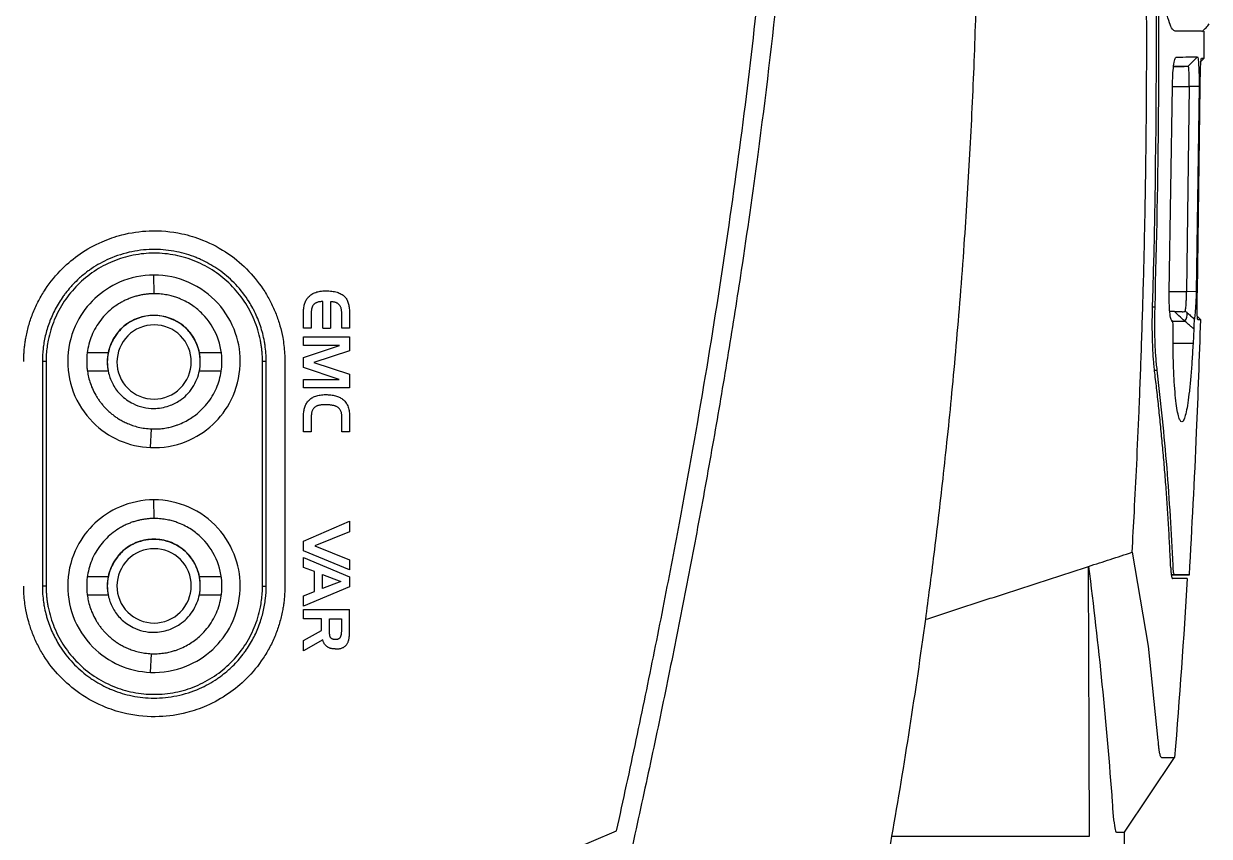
# Model space of a CAD drawing. Extents: x 86 to 639, y 68 to 658.
# Drawn here: x 148.1 to 211.6, y 349.1 to 392.7 of the extents above; entities that cross this region are included whole.
import ezdxf

# ---------------------------------------------------------------- set-up
doc = ezdxf.new("R2010")
doc.units = 0
doc.layers.get('0').update_dxf_attribs({"linetype": 'CONTINUOUS'})

msp = doc.modelspace()

# ---------------------------------------------------------------- linework, layer by layer
at = {"color": 7, "linetype": 'CONTINUOUS'}
for p, q in [((210.969, 390.926), (210.47, 390.416)), ((210.47, 390.416), (209.695, 390.403)), ((211.161, 390.672), (211.339, 390.853)), ((211.189, 390.852), (211.339, 390.853)), ((209.464, 378.322), (209.637, 389.332)), ((210.536, 389.334), (210.38, 378.334)), ((211.064, 389.333), (210.536, 389.334)), ((211.064, 389.333), (210.909, 378.32)), ((210.969, 378.322), (211.123, 389.333)), ((155.052, 378.223), (155.035, 379.223)), ((163.407, 378.135), (163.451, 378.168)), ((163.451, 378.168), (163.497, 378.199)), ((163.497, 378.199), (163.545, 378.228)), ((163.545, 378.228), (163.596, 378.254)), ((163.596, 378.254), (163.649, 378.277)), ((163.649, 378.277), (163.705, 378.298)), ((163.705, 378.298), (163.763, 378.317)), ((163.763, 378.317), (163.824, 378.333)), ((163.824, 378.333), (163.887, 378.347)), ((163.887, 378.347), (163.952, 378.358)), ((163.952, 378.358), (164.02, 378.367)), ((164.02, 378.367), (164.09, 378.373)), ((164.09, 378.373), (164.162, 378.376)), ((164.162, 378.376), (164.237, 378.378)), ((164.237, 378.378), (164.325, 378.377)), ((164.325, 378.377), (164.409, 378.373)), ((164.409, 378.373), (164.49, 378.367)), ((164.49, 378.367), (164.568, 378.359)), ((164.568, 378.359), (164.643, 378.348)), ((164.643, 378.348), (164.714, 378.335)), ((164.714, 378.335), (164.782, 378.319)), ((164.782, 378.319), (164.847, 378.301)), ((164.847, 378.301), (164.909, 378.281)), ((164.909, 378.281), (164.967, 378.258)), ((164.967, 378.258), (165.023, 378.233)), ((165.023, 378.233), (165.074, 378.205)), ((165.074, 378.205), (165.123, 378.175)), ((165.123, 378.175), (165.169, 378.143)), ((210.909, 378.32), (210.38, 378.334)), ((163.069, 377.491), (163.079, 377.549)), ((163.079, 377.549), (163.091, 377.605)), ((163.091, 377.605), (163.105, 377.659)), ((163.105, 377.659), (163.121, 377.711)), ((163.121, 377.711), (163.139, 377.761)), ((163.139, 377.761), (163.16, 377.81)), ((163.16, 377.81), (163.182, 377.856)), ((163.182, 377.856), (163.207, 377.901)), ((163.207, 377.901), (163.234, 377.943)), ((163.234, 377.943), (163.263, 377.984)), ((163.263, 377.984), (163.294, 378.023)), ((163.294, 378.023), (163.327, 378.06)), ((163.327, 378.06), (163.366, 378.099)), ((163.366, 378.099), (163.407, 378.135)), ((163.529, 377.54), (163.518, 377.517)), ((163.54, 377.563), (163.529, 377.54)), ((163.552, 377.584), (163.54, 377.563)), ((163.566, 377.604), (163.552, 377.584)), ((163.58, 377.623), (163.566, 377.604)), ((163.595, 377.64), (163.58, 377.623)), ((163.615, 377.66), (163.595, 377.64)), ((163.636, 377.679), (163.615, 377.66)), ((163.658, 377.696), (163.636, 377.679)), ((163.682, 377.711), (163.658, 377.696)), ((163.707, 377.726), (163.682, 377.711)), ((163.734, 377.739), (163.707, 377.726)), ((163.762, 377.751), (163.734, 377.739)), ((163.792, 377.762), (163.762, 377.751)), ((163.824, 377.772), (163.792, 377.762)), ((163.857, 377.78), (163.824, 377.772)), ((163.891, 377.787), (163.857, 377.78)), ((163.927, 377.793), (163.891, 377.787)), ((163.965, 377.797), (163.927, 377.793)), ((164.003, 377.8), (163.965, 377.797)), ((164.044, 377.802), (164.003, 377.8)), ((164.086, 377.803), (164.044, 377.802)), ((164.086, 376.381), (164.086, 377.803)), ((164.542, 377.792), (164.506, 377.792)), ((164.506, 377.792), (164.506, 376.381)), ((164.578, 377.79), (164.542, 377.792)), ((164.613, 377.787), (164.578, 377.79)), ((164.646, 377.783), (164.613, 377.787)), ((164.678, 377.778), (164.646, 377.783)), ((164.709, 377.772), (164.678, 377.778)), ((164.739, 377.764), (164.709, 377.772)), ((164.767, 377.755), (164.739, 377.764)), ((164.794, 377.746), (164.767, 377.755)), ((164.821, 377.735), (164.794, 377.746)), ((164.845, 377.723), (164.821, 377.735)), ((164.869, 377.71), (164.845, 377.723)), ((164.892, 377.696), (164.869, 377.71)), ((164.913, 377.68), (164.892, 377.696)), ((164.933, 377.664), (164.913, 377.68)), ((164.952, 377.646), (164.933, 377.664)), ((164.97, 377.627), (164.952, 377.646)), ((164.986, 377.607), (164.97, 377.627)), ((165.002, 377.586), (164.986, 377.607)), ((165.016, 377.564), (165.002, 377.586)), ((165.029, 377.541), (165.016, 377.564)), ((165.041, 377.517), (165.029, 377.541)), ((165.169, 378.143), (165.211, 378.108)), ((165.211, 378.108), (165.25, 378.071)), ((165.25, 378.071), (165.282, 378.036)), ((165.282, 378.036), (165.312, 377.999)), ((165.312, 377.999), (165.34, 377.96)), ((165.34, 377.96), (165.366, 377.918)), ((165.366, 377.918), (165.39, 377.874)), ((165.39, 377.874), (165.411, 377.827)), ((165.411, 377.827), (165.431, 377.778)), ((165.431, 377.778), (165.448, 377.726)), ((165.448, 377.726), (165.464, 377.672)), ((165.464, 377.672), (165.478, 377.616)), ((165.478, 377.616), (165.489, 377.557)), ((165.489, 377.557), (165.498, 377.496)), ((163.052, 377.242), (163.053, 377.307)), ((163.052, 376.381), (163.052, 377.242)), ((163.053, 377.307), (163.057, 377.37)), ((163.057, 377.37), (163.062, 377.432)), ((163.062, 377.432), (163.069, 377.491)), ((163.469, 377.255), (163.468, 377.221)), ((163.468, 377.221), (163.468, 376.381)), ((163.47, 377.289), (163.469, 377.255)), ((163.473, 377.322), (163.47, 377.289)), ((163.476, 377.353), (163.473, 377.322)), ((163.481, 377.383), (163.476, 377.353)), ((163.486, 377.412), (163.481, 377.383)), ((163.493, 377.44), (163.486, 377.412)), ((163.5, 377.467), (163.493, 377.44)), ((163.509, 377.493), (163.5, 377.467)), ((163.518, 377.517), (163.509, 377.493)), ((165.052, 377.492), (165.041, 377.517)), ((165.062, 377.466), (165.052, 377.492)), ((165.07, 377.439), (165.062, 377.466)), ((165.078, 377.411), (165.07, 377.439)), ((165.084, 377.382), (165.078, 377.411)), ((165.089, 377.352), (165.084, 377.382)), ((165.093, 377.321), (165.089, 377.352)), ((165.096, 377.288), (165.093, 377.321)), ((165.098, 377.255), (165.096, 377.288)), ((165.098, 377.221), (165.098, 377.255)), ((165.098, 376.381), (165.098, 377.221)), ((165.498, 377.496), (165.505, 377.433)), ((165.505, 377.433), (165.511, 377.367)), ((165.511, 377.367), (165.514, 377.298)), ((165.514, 377.298), (165.515, 377.228)), ((165.515, 377.228), (165.515, 376.381)), ((209.745, 377.264), (209.457, 377.269)), ((210.16, 377.257), (209.49, 377.269)), ((209.745, 377.264), (210.16, 377.257)), ((211.148, 376.817), (210.971, 377.002)), ((163.468, 376.381), (163.052, 376.381)), ((164.086, 376.381), (164.506, 376.381)), ((165.515, 376.381), (165.098, 376.381)), ((209.623, 376.766), (209.619, 376.766)), ((210.772, 376.346), (210.737, 375.554)), ((211.148, 376.817), (210.995, 376.816)), ((163.052, 375.453), (163.052, 375.915)), ((163.052, 375.915), (165.515, 375.915)), ((165.515, 375.915), (165.515, 375.167)), ((209.67, 375.543), (209.673, 376.219)), ((151.457, 375.066), (152.585, 375.066)), ((157.469, 375.066), (158.647, 375.066)), ((163.052, 374.797), (164.989, 375.453)), ((164.989, 375.453), (163.052, 375.453)), ((165.515, 375.167), (163.599, 374.543)), ((149.252, 374.598), (149.052, 374.598)), ((149.052, 374.598), (149.052, 362.548)), ((149.252, 374.598), (149.252, 362.548)), ((160.852, 362.548), (160.852, 374.598)), ((161.052, 374.598), (160.852, 374.598)), ((161.052, 362.548), (161.052, 374.598)), ((162.052, 374.598), (162.052, 362.548)), ((163.052, 374.261), (163.052, 374.797)), ((163.599, 374.543), (165.515, 373.911)), ((152.581, 374.066), (151.466, 374.066)), ((152.581, 374.066), (152.579, 374.066)), ((158.638, 374.066), (157.467, 374.066)), ((164.971, 373.626), (163.052, 374.261)), ((165.515, 373.911), (165.515, 373.174)), ((163.052, 373.174), (163.052, 373.626)), ((163.052, 373.626), (164.971, 373.626)), ((165.515, 373.174), (163.052, 373.174)), ((163.263, 372.421), (163.294, 372.46)), ((163.294, 372.46), (163.327, 372.497)), ((163.327, 372.497), (163.366, 372.535)), ((163.366, 372.535), (163.407, 372.571)), ((163.407, 372.571), (163.451, 372.605)), ((163.451, 372.605), (163.497, 372.636)), ((163.497, 372.636), (163.545, 372.664)), ((163.545, 372.664), (163.596, 372.69)), ((163.596, 372.69), (163.649, 372.714)), ((163.649, 372.714), (163.705, 372.735)), ((163.705, 372.735), (163.763, 372.754)), ((163.763, 372.754), (163.824, 372.77)), ((163.824, 372.77), (163.887, 372.783)), ((163.887, 372.783), (163.952, 372.794)), ((163.952, 372.794), (164.02, 372.803)), ((164.02, 372.803), (164.09, 372.809)), ((164.09, 372.809), (164.162, 372.813)), ((164.162, 372.813), (164.237, 372.814)), ((164.237, 372.814), (164.311, 372.813)), ((164.311, 372.813), (164.381, 372.811)), ((164.381, 372.811), (164.45, 372.806)), ((164.45, 372.806), (164.516, 372.799)), ((164.516, 372.799), (164.581, 372.791)), ((164.581, 372.791), (164.643, 372.781)), ((164.643, 372.781), (164.703, 372.768)), ((164.703, 372.768), (164.76, 372.754)), ((164.76, 372.754), (164.816, 372.738)), ((164.816, 372.738), (164.87, 372.721)), ((164.87, 372.721), (164.921, 372.701)), ((164.921, 372.701), (164.97, 372.679)), ((164.97, 372.679), (165.017, 372.656)), ((165.017, 372.656), (165.061, 372.631)), ((165.061, 372.631), (165.104, 372.603)), ((165.104, 372.603), (165.144, 372.574)), ((165.144, 372.574), (165.189, 372.538)), ((165.189, 372.538), (165.231, 372.498)), ((165.231, 372.498), (165.27, 372.457)), ((165.27, 372.457), (165.306, 372.412)), ((163.053, 371.744), (163.057, 371.807)), ((163.057, 371.807), (163.062, 371.868)), ((163.062, 371.868), (163.069, 371.928)), ((163.069, 371.928), (163.079, 371.986)), ((163.079, 371.986), (163.091, 372.042)), ((163.091, 372.042), (163.105, 372.096)), ((163.105, 372.096), (163.121, 372.148)), ((163.121, 372.148), (163.139, 372.198)), ((163.139, 372.198), (163.16, 372.246)), ((163.16, 372.246), (163.182, 372.293)), ((163.182, 372.293), (163.207, 372.337)), ((163.207, 372.337), (163.234, 372.38)), ((163.234, 372.38), (163.263, 372.421)), ((163.484, 371.833), (163.477, 371.792)), ((163.493, 371.872), (163.484, 371.833)), ((163.503, 371.909), (163.493, 371.872)), ((163.516, 371.945), (163.503, 371.909)), ((163.53, 371.978), (163.516, 371.945)), ((163.547, 372.01), (163.53, 371.978)), ((163.565, 372.04), (163.547, 372.01)), ((163.585, 372.068), (163.565, 372.04)), ((163.607, 372.094), (163.585, 372.068)), ((163.632, 372.118), (163.607, 372.094)), ((163.658, 372.14), (163.632, 372.118)), ((163.686, 372.161), (163.658, 372.14)), ((163.715, 372.179), (163.686, 372.161)), ((163.735, 372.19), (163.715, 372.179)), ((163.756, 372.2), (163.735, 372.19)), ((163.778, 372.209), (163.756, 372.2)), ((163.8, 372.218), (163.778, 372.209)), ((163.824, 372.226), (163.8, 372.218)), ((163.85, 372.233), (163.824, 372.226)), ((163.876, 372.24), (163.85, 372.233)), ((163.903, 372.245), (163.876, 372.24)), ((163.932, 372.251), (163.903, 372.245)), ((163.962, 372.255), (163.932, 372.251)), ((163.993, 372.259), (163.962, 372.255)), ((164.024, 372.262), (163.993, 372.259)), ((164.058, 372.264), (164.024, 372.262)), ((164.092, 372.266), (164.058, 372.264)), ((164.127, 372.267), (164.092, 372.266)), ((164.163, 372.267), (164.127, 372.267)), ((164.283, 372.267), (164.163, 372.267)), ((164.33, 372.267), (164.283, 372.267)), ((164.374, 372.266), (164.33, 372.267)), ((164.417, 372.264), (164.374, 372.266)), ((164.459, 372.261), (164.417, 372.264)), ((164.5, 372.257), (164.459, 372.261)), ((164.539, 372.252), (164.5, 372.257)), ((164.576, 372.247), (164.539, 372.252)), ((164.612, 372.24), (164.576, 372.247)), ((164.647, 372.233), (164.612, 372.24)), ((164.681, 372.225), (164.647, 372.233)), ((164.713, 372.216), (164.681, 372.225)), ((164.743, 372.206), (164.713, 372.216)), ((164.772, 372.196), (164.743, 372.206)), ((164.8, 372.184), (164.772, 372.196)), ((164.826, 372.172), (164.8, 372.184)), ((164.851, 372.158), (164.826, 372.172)), ((164.882, 372.139), (164.851, 372.158)), ((164.911, 372.119), (164.882, 372.139)), ((164.938, 372.096), (164.911, 372.119)), ((164.963, 372.072), (164.938, 372.096)), ((164.985, 372.047), (164.963, 372.072)), ((165.006, 372.02), (164.985, 372.047)), ((165.025, 371.991), (165.006, 372.02)), ((165.042, 371.961), (165.025, 371.991)), ((165.057, 371.929), (165.042, 371.961)), ((165.07, 371.895), (165.057, 371.929)), ((165.081, 371.86), (165.07, 371.895)), ((165.09, 371.823), (165.081, 371.86)), ((165.097, 371.784), (165.09, 371.823)), ((165.306, 372.412), (165.34, 372.364)), ((165.34, 372.364), (165.37, 372.314)), ((165.37, 372.314), (165.398, 372.261)), ((165.398, 372.261), (165.422, 372.206)), ((165.422, 372.206), (165.444, 372.148)), ((165.444, 372.148), (165.463, 372.087)), ((165.463, 372.087), (165.479, 372.023)), ((165.479, 372.023), (165.491, 371.957)), ((165.491, 371.957), (165.502, 371.888)), ((165.502, 371.888), (165.509, 371.816)), ((165.509, 371.816), (165.513, 371.742)), ((163.052, 371.678), (163.053, 371.744)), ((163.052, 370.818), (163.052, 371.678)), ((163.469, 371.704), (163.468, 371.657)), ((163.468, 371.657), (163.468, 370.818)), ((163.472, 371.749), (163.469, 371.704)), ((163.477, 371.792), (163.472, 371.749)), ((165.101, 371.744), (165.097, 371.784)), ((165.104, 371.702), (165.101, 371.744)), ((165.105, 371.659), (165.104, 371.702)), ((165.105, 370.818), (165.105, 371.659)), ((165.513, 371.742), (165.515, 371.664)), ((165.515, 371.664), (165.515, 370.818)), ((154.849, 369.977), (154.907, 370.976)), ((163.468, 370.818), (163.052, 370.818)), ((165.515, 370.818), (165.105, 370.818)), ((155.052, 366.173), (155.035, 367.173)), ((163.052, 364.964), (165.515, 366.023)), ((165.515, 365.462), (163.662, 364.717)), ((165.515, 366.023), (165.515, 365.462)), ((163.052, 364.442), (163.052, 364.964)), ((165.515, 363.43), (163.052, 364.442)), ((163.662, 364.717), (165.515, 363.959)), ((163.052, 363.55), (163.052, 364.075)), ((163.052, 364.075), (165.515, 363.052)), ((163.645, 363.334), (163.052, 363.55)), ((165.515, 363.959), (165.515, 363.43)), ((151.464, 363.066), (152.585, 363.066)), ((157.469, 363.066), (158.64, 363.066)), ((163.645, 362.262), (163.645, 363.334)), ((164.075, 362.428), (164.075, 363.169)), ((164.075, 363.169), (165.049, 362.802)), ((165.515, 363.052), (165.515, 362.519)), ((209.576, 363.132), (210.543, 363.149)), ((149.252, 362.548), (149.052, 362.548)), ((160.852, 362.548), (161.052, 362.548)), ((165.515, 362.519), (163.052, 361.479)), ((165.049, 362.802), (164.075, 362.428)), ((152.581, 362.066), (151.459, 362.066)), ((152.581, 362.066), (152.579, 362.066)), ((158.645, 362.066), (157.467, 362.066)), ((163.052, 362.033), (163.645, 362.262)), ((163.052, 361.479), (163.052, 362.033)), ((163.052, 360.787), (163.052, 361.288)), ((163.052, 361.288), (165.515, 361.288)), ((165.515, 360.029), (165.515, 361.288)), ((164.019, 360.787), (163.052, 360.787)), ((164.019, 360.173), (164.019, 360.787)), ((164.446, 360.787), (165.081, 360.787)), ((164.446, 360.154), (164.446, 360.787)), ((165.081, 360.787), (165.081, 360.158)), ((163.052, 359.63), (164.019, 360.173)), ((164.446, 360.124), (164.446, 360.154)), ((164.446, 360.095), (164.446, 360.124)), ((164.447, 360.067), (164.446, 360.095)), ((164.448, 360.04), (164.447, 360.067)), ((164.45, 360.015), (164.448, 360.04)), ((164.451, 359.991), (164.45, 360.015)), ((164.453, 359.968), (164.451, 359.991)), ((164.455, 359.947), (164.453, 359.968)), ((164.458, 359.927), (164.455, 359.947)), ((164.461, 359.908), (164.458, 359.927)), ((164.464, 359.89), (164.461, 359.908)), ((164.468, 359.874), (164.464, 359.89)), ((164.471, 359.859), (164.468, 359.874)), ((164.475, 359.845), (164.471, 359.859)), ((164.48, 359.833), (164.475, 359.845)), ((164.484, 359.821), (164.48, 359.833)), ((164.493, 359.805), (164.484, 359.821)), ((164.503, 359.789), (164.493, 359.805)), ((164.514, 359.774), (164.503, 359.789)), ((164.526, 359.761), (164.514, 359.774)), ((164.539, 359.749), (164.526, 359.761)), ((164.554, 359.737), (164.539, 359.749)), ((164.57, 359.727), (164.554, 359.737)), ((164.961, 359.737), (164.948, 359.727)), ((164.973, 359.747), (164.961, 359.737)), ((164.985, 359.758), (164.973, 359.747)), ((164.995, 359.77), (164.985, 359.758)), ((165.005, 359.783), (164.995, 359.77)), ((165.014, 359.797), (165.005, 359.783)), ((165.022, 359.811), (165.014, 359.797)), ((165.029, 359.827), (165.022, 359.811)), ((165.037, 359.844), (165.029, 359.827)), ((165.043, 359.862), (165.037, 359.844)), ((165.049, 359.881), (165.043, 359.862)), ((165.055, 359.901), (165.049, 359.881)), ((165.06, 359.922), (165.055, 359.901)), ((165.064, 359.943), (165.06, 359.922)), ((165.068, 359.967), (165.064, 359.943)), ((165.071, 359.991), (165.068, 359.967)), ((165.074, 360.016), (165.071, 359.991)), ((165.077, 360.042), (165.074, 360.016)), ((165.078, 360.069), (165.077, 360.042)), ((165.08, 360.098), (165.078, 360.069)), ((165.081, 360.158), (165.08, 360.127)), ((165.08, 360.127), (165.08, 360.098)), ((165.484, 359.701), (165.492, 359.743)), ((165.492, 359.743), (165.499, 359.786)), ((165.499, 359.786), (165.505, 359.831)), ((165.505, 359.831), (165.509, 359.878)), ((165.509, 359.878), (165.512, 359.927)), ((165.512, 359.927), (165.514, 359.977)), ((165.514, 359.977), (165.515, 360.029)), ((164.086, 359.665), (163.052, 359.073)), ((163.052, 359.073), (163.052, 359.63)), ((164.094, 359.634), (164.086, 359.665)), ((164.103, 359.604), (164.094, 359.634)), ((164.113, 359.575), (164.103, 359.604)), ((164.124, 359.547), (164.113, 359.575)), ((164.136, 359.52), (164.124, 359.547)), ((164.149, 359.493), (164.136, 359.52)), ((164.163, 359.468), (164.149, 359.493)), ((164.178, 359.444), (164.163, 359.468)), ((164.194, 359.421), (164.178, 359.444)), ((164.21, 359.399), (164.194, 359.421)), ((164.228, 359.378), (164.21, 359.399)), ((164.247, 359.358), (164.228, 359.378)), ((164.267, 359.339), (164.247, 359.358)), ((164.288, 359.321), (164.267, 359.339)), ((164.31, 359.304), (164.288, 359.321)), ((164.333, 359.288), (164.31, 359.304)), ((164.354, 359.275), (164.333, 359.288)), ((164.376, 359.262), (164.354, 359.275)), ((164.399, 359.251), (164.376, 359.262)), ((164.422, 359.24), (164.399, 359.251)), ((164.447, 359.231), (164.422, 359.24)), ((164.473, 359.221), (164.447, 359.231)), ((164.499, 359.213), (164.473, 359.221)), ((164.526, 359.206), (164.499, 359.213)), ((164.554, 359.2), (164.526, 359.206)), ((164.583, 359.194), (164.554, 359.2)), ((164.587, 359.718), (164.57, 359.727)), ((164.613, 359.189), (164.583, 359.194)), ((164.605, 359.71), (164.587, 359.718)), ((164.625, 359.703), (164.605, 359.71)), ((164.643, 359.185), (164.613, 359.189)), ((164.645, 359.697), (164.625, 359.703)), ((164.674, 359.183), (164.643, 359.185)), ((164.667, 359.692), (164.645, 359.697)), ((164.69, 359.688), (164.667, 359.692)), ((164.707, 359.18), (164.674, 359.183)), ((164.715, 359.685), (164.69, 359.688)), ((164.74, 359.179), (164.707, 359.18)), ((164.74, 359.684), (164.715, 359.685)), ((164.767, 359.683), (164.74, 359.684)), ((164.74, 359.179), (164.774, 359.179)), ((164.789, 359.684), (164.767, 359.683)), ((164.774, 359.179), (164.824, 359.179)), ((164.81, 359.685), (164.789, 359.684)), ((164.83, 359.687), (164.81, 359.685)), ((164.824, 359.179), (164.872, 359.182)), ((164.85, 359.69), (164.83, 359.687)), ((164.868, 359.694), (164.85, 359.69)), ((164.886, 359.699), (164.868, 359.694)), ((164.872, 359.182), (164.918, 359.187)), ((164.903, 359.705), (164.886, 359.699)), ((164.918, 359.711), (164.903, 359.705)), ((164.934, 359.719), (164.918, 359.711)), ((164.918, 359.187), (164.962, 359.193)), ((164.948, 359.727), (164.934, 359.719)), ((164.962, 359.193), (165.005, 359.201)), ((165.005, 359.201), (165.046, 359.211)), ((165.046, 359.211), (165.085, 359.222)), ((165.085, 359.222), (165.122, 359.235)), ((165.122, 359.235), (165.158, 359.25)), ((165.158, 359.25), (165.191, 359.267)), ((165.191, 359.267), (165.223, 359.286)), ((165.223, 359.286), (165.253, 359.306)), ((165.253, 359.306), (165.282, 359.328)), ((165.282, 359.328), (165.308, 359.352)), ((165.308, 359.352), (165.333, 359.377)), ((165.333, 359.377), (165.356, 359.404)), ((165.356, 359.404), (165.375, 359.43)), ((165.375, 359.43), (165.393, 359.458)), ((165.393, 359.458), (165.41, 359.488)), ((165.41, 359.488), (165.425, 359.519)), ((165.425, 359.519), (165.44, 359.552)), ((165.44, 359.552), (165.453, 359.587)), ((165.453, 359.587), (165.464, 359.623)), ((165.464, 359.623), (165.475, 359.661)), ((165.475, 359.661), (165.484, 359.701)), ((154.849, 357.927), (154.907, 358.926)), ((207.065, 349.365), (209.75, 353.365)), ((147.19, 335.576), (179.835, 349.432)), ((207.065, 348.564), (207.065, 349.365))]:
    msp.add_line(p, q, dxfattribs=at)
at = {"color": 8, "linetype": 'CONTINUOUS'}
for p, q in [((209.637, 389.334), (210.536, 389.334)), ((209.465, 378.334), (210.38, 378.334)), ((208.568, 377.52), (208.701, 377.52)), ((209.577, 376.752), (210.298, 376.748)), ((208.674, 374.124), (208.815, 374.126)), ((209.756, 363.149), (209.575, 363.146))]:
    msp.add_line(p, q, dxfattribs=at)
at = {"color": 8, "linetype": 'CONTINUOUS', "flags": 128}
msp.add_lwpolyline([(210.737, 375.554), (209.809, 375.559), (209.681, 375.56)], dxfattribs=at)
at = {"color": 7, "linetype": 'CONTINUOUS', "flags": 128}
msp.add_lwpolyline([(207.472, 364.364), (208.334, 359.325), (208.855, 354.268)], dxfattribs=at)
at = {"color": 7, "linetype": 'CONTINUOUS'}
msp.add_arc((209.751, 377.148), 0.678, 323.84689, 4.57735, dxfattribs=at)
for points, knots in [([(207.472, 364.364), (207.512, 365.089), (207.599, 366.655), (207.725, 369.177), (207.852, 372.046), (207.975, 375.263), (208.086, 378.828), (208.177, 382.74), (208.239, 387), (208.262, 391.608), (208.235, 396.563), (208.145, 401.865), (207.999, 406.819), (207.817, 411.308), (207.623, 415.217), (207.392, 419.124), (207.125, 423.029), (206.821, 426.931), (206.479, 430.83), (206.1, 434.725), (205.682, 438.616), (205.225, 442.502), (204.732, 446.385), (204.37, 448.968), (204.189, 450.26)], [0, 0, 0, 0, 0.0252983, 0.0546273, 0.0879869, 0.1253769, 0.1667975, 0.2122489, 0.2617316, 0.3152469, 0.3727966, 0.4343818, 0.5000013, 0.545461, 0.5909202, 0.6363784, 0.6818353, 0.7272907, 0.7727445, 0.8181969, 0.8636482, 0.9090987, 0.9545491, 1, 1, 1, 1]), ([(196.405, 360.769), (196.48, 361.328), (196.636, 362.492), (196.867, 364.307), (197.104, 366.261), (197.344, 368.354), (197.584, 370.586), (197.821, 372.957), (198.052, 375.467), (198.273, 378.117), (198.529, 381.542), (198.791, 385.741), (199.023, 390.712), (199.178, 395.814), (199.243, 400.49), (199.242, 404.695), (199.199, 408.387), (199.113, 412.077), (198.986, 415.767), (198.816, 419.455), (198.606, 423.14), (198.354, 426.823), (198.062, 430.503), (197.728, 434.18), (197.357, 437.852), (197.077, 440.297), (196.937, 441.519)], [0, 0, 0, 0, 0.020898, 0.043502, 0.067812, 0.093828, 0.121551, 0.150979, 0.182113, 0.214953, 0.249498, 0.309369, 0.370826, 0.433869, 0.498501, 0.544091, 0.589683, 0.635276, 0.68087, 0.726464, 0.772058, 0.817651, 0.863243, 0.908833, 0.954419, 1, 1, 1, 1]), ([(208.568, 377.52), (208.873, 387.769), (208.844, 398.03), (208.059, 418.526), (207.302, 428.76), (206.153, 438.949)], [0, 0, 0, 0, 0.5, 0.5, 1, 1, 1, 1]), ([(189.678, 410.462), (189.651, 409.921), (189.597, 408.808), (189.5, 407.095), (189.386, 405.291), (189.254, 403.396), (189.101, 401.412), (188.925, 399.338), (188.726, 397.175), (188.271, 392.608), (187.567, 386.696), (186.622, 380.073), (185.832, 375.064), (185.085, 370.653), (184.29, 366.25), (183.451, 361.854), (182.572, 357.466), (181.657, 353.085), (181.019, 350.171), (180.7, 348.713)], [0, 0, 0, 0, 0.026012, 0.053486, 0.08242, 0.112815, 0.14467, 0.177985, 0.212758, 0.248989, 0.398354, 0.498635, 0.570239, 0.641849, 0.713466, 0.785091, 0.856723, 0.928361, 1, 1, 1, 1]), ([(179.835, 349.432), (180.014, 350.251), (180.37, 351.876), (180.887, 354.298), (181.387, 356.687), (181.868, 359.042), (182.331, 361.364), (182.776, 363.652), (183.561, 367.795), (184.612, 373.712), (185.812, 381.341), (186.813, 388.726), (187.463, 394.492), (187.866, 398.71), (188.101, 401.437), (188.307, 404.139), (188.485, 406.817), (188.581, 408.595), (188.629, 409.48)], [0, 0, 0, 0, 0.041372, 0.082141, 0.122308, 0.161873, 0.200839, 0.239205, 0.276972, 0.409013, 0.535936, 0.658276, 0.77694, 0.822429, 0.867476, 0.912083, 0.956257, 1, 1, 1, 1]), ([(208.701, 377.52), (208.785, 380.983), (208.953, 387.908), (208.886, 394.834), (208.852, 398.298)], [0, 0, 0, 0, 0.49998, 1, 1, 1, 1]), ([(209.786, 392.298), (209.734, 392.32), (209.63, 392.365), (209.471, 392.722), (209.316, 393.278), (209.173, 394.033), (209.049, 394.949), (208.952, 395.987), (208.881, 397.116), (208.862, 397.903), (208.852, 398.298)], [0, 0, 0, 0, 0.125716, 0.250751, 0.376261, 0.50281, 0.627543, 0.751127, 0.874825, 1, 1, 1, 1]), ([(211.194, 392.298), (211.184, 392.298), (211.124, 392.298), (210.698, 392.298), (210.09, 392.298), (209.786, 392.298)], [0, 0, 0, 0, 0.090286, 0.54655, 1, 1, 1, 1]), ([(211.213, 392.283), (211.292, 392.35), (211.454, 392.486), (211.557, 392.624), (211.609, 392.694)], [0, 0, 0, 0, 0.491973, 1, 1, 1, 1]), ([(211.339, 390.853), (211.338, 391.122), (211.337, 391.604), (211.335, 392.086), (211.334, 392.298)], [0, 0, 0, 0, 0.56, 1, 1, 1, 1]), ([(209.637, 389.332), (209.64, 389.534), (209.648, 389.938), (209.694, 390.461), (209.75, 390.756), (209.8, 390.885), (209.826, 390.899), (209.838, 390.906)], [0, 0, 0, 0, 0.24966, 0.499226, 0.748856, 0.874405, 1, 1, 1, 1]), ([(209.838, 390.906), (210.074, 390.91), (210.546, 390.918), (210.828, 390.923), (210.969, 390.926)], [0, 0, 0, 0, 0.500001, 1, 1, 1, 1]), ([(210.969, 390.926), (210.982, 390.902), (211.008, 390.856), (211.04, 390.493), (211.057, 390.052), (211.064, 389.649), (211.064, 389.438), (211.064, 389.333)], [0, 0, 0, 0, 0.249987, 0.499743, 0.749311, 0.874661, 1, 1, 1, 1]), ([(209.695, 390.403), (209.802, 390.405), (210.138, 390.411), (210.335, 390.414), (210.47, 390.416)], [0, 0, 0, 0, 0.317061, 1, 1, 1, 1]), ([(210.536, 389.334), (210.536, 389.413), (210.536, 389.566), (210.533, 389.834), (210.526, 390.123), (210.506, 390.368), (210.482, 390.4), (210.47, 390.416)], [0, 0, 0, 0, 0.139662, 0.269296, 0.497549, 0.748909, 1, 1, 1, 1]), ([(211.123, 389.333), (211.124, 389.531), (211.127, 389.926), (211.143, 390.429), (211.165, 390.783), (211.181, 390.829), (211.189, 390.852)], [0, 0, 0, 0, 0.250048, 0.499931, 0.749943, 1, 1, 1, 1]), ([(148.052, 374.598), (148.053, 374.687), (148.055, 374.863), (148.071, 375.128), (148.095, 375.391), (148.13, 375.654), (148.199, 376.052), (148.327, 376.58), (148.554, 377.231), (148.846, 377.862), (149.329, 378.677), (150.046, 379.552), (151.081, 380.411), (152.168, 381.016), (153.42, 381.447), (154.871, 381.659), (156.35, 381.529), (157.791, 381.089), (159.029, 380.425), (160.147, 379.467), (160.864, 378.545), (161.313, 377.753), (161.585, 377.142), (161.796, 376.513), (161.928, 375.948), (162.004, 375.45), (162.045, 375.025), (162.05, 374.74), (162.052, 374.598)], [0, 0, 0, 0, 0.012084, 0.02414, 0.036186, 0.048238, 0.060315, 0.091322, 0.122354, 0.154234, 0.186137, 0.251577, 0.307615, 0.368968, 0.420327, 0.487827, 0.567739, 0.620773, 0.692918, 0.757799, 0.820611, 0.851269, 0.881951, 0.911836, 0.941744, 0.961159, 0.980553, 1, 1, 1, 1]), ([(161.052, 374.598), (161.052, 374.886), (161.026, 375.246), (160.945, 375.741), (160.884, 376.02), (160.79, 376.361), (160.701, 376.628), (160.574, 376.952), (160.46, 377.203), (160.304, 377.505), (160.006, 378.015), (159.465, 378.715), (158.84, 379.269), (158.341, 379.621), (157.985, 379.84), (157.611, 380.03), (157.043, 380.273), (156.233, 380.517), (155.064, 380.639), (153.831, 380.518), (152.679, 380.151), (151.923, 379.733), (151.452, 379.402), (151.226, 379.224), (150.958, 378.988), (150.754, 378.789), (150.516, 378.53), (150.338, 378.314), (150.131, 378.036), (149.943, 377.752), (149.678, 377.29), (149.465, 376.812), (149.264, 376.214), (149.153, 375.739), (149.071, 375.162), (149.052, 374.821), (149.052, 374.598)], [2, 2, 2, 2, 4.928609, 5.657358, 7.107306, 7.827673, 9.256949, 9.9651, 11.366405, 12.058898, 13.425811, 17.361109, 21.016573, 21.883702, 23.562226, 25.264347, 26.144252, 29.848857, 33.827238, 38.027184, 42.372226, 46.036395, 46.768532, 48.227997, 48.954458, 50.398475, 51.115221, 52.536008, 53.239321, 54.629853, 55.996764, 58.650054, 59.932924, 62.403194, 63.58888, 65.857912, 65.857912, 65.857912, 65.857912]), ([(160.852, 374.598), (160.851, 374.674), (160.849, 374.826), (160.836, 375.053), (160.813, 375.28), (160.782, 375.506), (160.722, 375.842), (160.611, 376.284), (160.419, 376.821), (160.176, 377.336), (159.785, 377.988), (159.18, 378.726), (158.295, 379.452), (157.286, 379.991), (156.191, 380.323), (155.052, 380.435), (153.913, 380.323), (152.818, 379.991), (151.809, 379.451), (150.924, 378.726), (150.319, 377.988), (149.929, 377.337), (149.685, 376.821), (149.493, 376.285), (149.37, 375.793), (149.298, 375.356), (149.259, 374.978), (149.254, 374.725), (149.252, 374.598)], [0, 0, 0, 0, 0.012536, 0.025041, 0.037535, 0.050035, 0.062563, 0.093815, 0.125097, 0.156355, 0.187634, 0.250114, 0.312586, 0.375046, 0.437523, 0.500003, 0.562488, 0.624973, 0.687454, 0.749912, 0.81237, 0.843624, 0.874909, 0.90616, 0.937448, 0.958292, 0.979112, 1, 1, 1, 1]), ([(155.035, 379.223), (154.4, 379.223), (153.237, 378.98), (151.803, 378.034), (150.766, 376.654), (150.281, 374.864), (150.582, 372.907), (151.619, 371.299), (153.132, 370.263), (154.274, 370), (154.849, 369.977)], [12.312718, 12.312718, 12.312718, 12.312718, 13.647427, 14.7597, 15.872023, 17.223677, 18.575335, 19.945089, 21.155861, 22.366249, 22.366249, 22.366249, 22.366249]), ([(154.849, 369.977), (155.498, 369.951), (156.724, 370.162), (158.243, 371.125), (159.323, 372.567), (159.775, 374.326), (159.503, 376.189), (158.547, 377.808), (156.961, 378.952), (155.676, 379.223), (155.035, 379.223)], [2, 2, 2, 2, 3.365811, 4.556121, 5.719946, 7.092235, 8.289984, 9.612567, 10.962652, 12.312718, 12.312718, 12.312718, 12.312718]), ([(155.052, 378.223), (154.989, 378.222), (154.861, 378.22), (154.666, 378.204), (154.467, 378.177), (154.264, 378.138), (154.059, 378.087), (153.853, 378.021), (153.646, 377.942), (153.441, 377.848), (153.033, 377.63), (152.464, 377.195), (151.876, 376.433), (151.509, 375.542), (151.418, 374.838), (151.432, 374.371), (151.456, 374.113), (151.508, 373.814), (151.597, 373.484), (151.727, 373.132), (151.849, 372.904), (151.913, 372.786)], [0, 0, 0, 0, 0.025023, 0.050776, 0.077255, 0.104447, 0.132335, 0.160899, 0.19011, 0.219934, 0.25033, 0.372966, 0.499982, 0.627011, 0.749668, 0.777554, 0.811859, 0.852041, 0.897394, 0.94705, 1, 1, 1, 1]), ([(154.907, 370.976), (154.973, 370.974), (155.101, 370.971), (155.286, 370.979), (155.46, 370.995), (155.62, 371.017), (155.768, 371.043), (155.903, 371.074), (156.025, 371.105), (156.135, 371.138), (156.232, 371.17), (156.53, 371.277), (156.991, 371.507), (157.635, 372.008), (158.193, 372.701), (158.577, 373.592), (158.739, 374.682), (158.518, 375.957), (157.857, 376.982), (157.112, 377.61), (156.625, 377.877), (156.247, 378.023), (156.008, 378.098), (155.727, 378.164), (155.404, 378.213), (155.173, 378.22), (155.052, 378.223)], [0, 0, 0, 0, 0.017196, 0.033358, 0.048483, 0.062574, 0.075629, 0.087648, 0.098632, 0.108581, 0.117494, 0.125371, 0.191232, 0.250498, 0.337111, 0.42043, 0.500455, 0.621727, 0.749498, 0.80908, 0.874664, 0.89313, 0.914898, 0.939965, 0.968333, 1, 1, 1, 1]), ([(209.619, 376.766), (209.607, 376.773), (209.581, 376.786), (209.535, 376.912), (209.488, 377.203), (209.456, 377.721), (209.462, 378.121), (209.464, 378.322)], [0, 0, 0, 0, 0.125558, 0.251091, 0.500807, 0.750376, 1, 1, 1, 1]), ([(210.38, 378.334), (210.376, 378.234), (210.369, 378.054), (210.357, 377.794), (210.346, 377.586), (210.332, 377.429), (210.32, 377.345), (210.313, 377.313), (210.31, 377.303)], [0, 0, 0, 0, 0.218305, 0.393446, 0.613296, 0.777133, 0.935963, 1, 1, 1, 1]), ([(210.909, 378.32), (210.906, 378.215), (210.899, 378.006), (210.881, 377.608), (210.852, 377.157), (210.823, 376.961), (210.809, 376.862)], [0, 0, 0, 0, 0.167162, 0.334313, 0.667111, 1, 1, 1, 1]), ([(210.995, 376.816), (210.987, 376.839), (210.972, 376.885), (210.959, 377.233), (210.956, 377.731), (210.965, 378.125), (210.969, 378.322)], [0, 0, 0, 0, 0.250359, 0.500365, 0.750248, 1, 1, 1, 1]), ([(155.028, 377.056), (155.415, 377.056), (156.067, 376.895), (156.789, 376.383), (157.219, 375.811), (157.463, 375.2), (157.56, 374.46), (157.387, 373.6), (156.935, 372.906), (156.384, 372.453), (155.796, 372.16), (154.92, 372.004), (153.987, 372.23), (153.258, 372.744), (152.823, 373.325), (152.584, 373.939), (152.493, 374.675), (152.667, 375.528), (153.175, 376.314), (153.985, 376.896), (154.64, 377.057), (155.028, 377.056)], [0, 0, 0, 0, 0.0739423, 0.124619, 0.1679683, 0.2098658, 0.2500508, 0.3101647, 0.3748687, 0.4050179, 0.4468467, 0.5000998, 0.5733941, 0.6247728, 0.6692832, 0.7112136, 0.7504143, 0.8107074, 0.8750614, 0.9257207, 1, 1, 1, 1]), ([(157.477, 375.066), (157.419, 375.343), (157.313, 375.615), (157.022, 376.102), (156.831, 376.323), (156.39, 376.679), (156.135, 376.821), (155.6, 377.013), (155.314, 377.065), (154.739, 377.065), (154.459, 377.015), (153.918, 376.822), (153.669, 376.684), (153.223, 376.321), (153.039, 376.105), (152.744, 375.612), (152.64, 375.346), (152.581, 375.066)], [0, 0, 0, 0, 0.125, 0.125, 0.25, 0.25, 0.375, 0.375, 0.5, 0.5, 0.625, 0.625, 0.75, 0.75, 0.875, 0.875, 1, 1, 1, 1]), ([(208.688, 373.985), (208.682, 374.032), (208.671, 374.126), (208.655, 374.274), (208.641, 374.426), (208.628, 374.583), (208.609, 374.825), (208.588, 375.161), (208.569, 375.602), (208.557, 376.063), (208.553, 376.486), (208.555, 376.863), (208.559, 377.191), (208.565, 377.41), (208.568, 377.52)], [0, 0, 0, 0, 0.05048, 0.100794, 0.151019, 0.201237, 0.251526, 0.375866, 0.500085, 0.624339, 0.748588, 0.832355, 0.916035, 1, 1, 1, 1]), ([(208.815, 374.126), (208.79, 374.362), (208.741, 374.831), (208.699, 375.672), (208.681, 376.575), (208.695, 377.204), (208.701, 377.52)], [0, 0, 0, 0, 0.251471, 0.500068, 0.748609, 1, 1, 1, 1]), ([(210.298, 376.748), (210.244, 376.797), (210.083, 376.947), (209.898, 377.117), (209.77, 377.24), (209.745, 377.264)], [0, 0, 0, 0, 0.2858559, 0.8572032, 1, 1, 1, 1]), ([(210.16, 377.257), (210.199, 377.259), (210.264, 377.261), (210.304, 377.285), (210.31, 377.301), (210.311, 377.303)], [0, 0, 0, 0, 0.548166, 0.919237, 1, 1, 1, 1]), ([(210.311, 377.303), (210.311, 377.303), (210.347, 377.267), (210.387, 377.235), (210.427, 377.202)], [0, 0, 0, 0, 0.0003451, 1, 1, 1, 1]), ([(210.427, 377.202), (210.486, 377.149), (210.605, 377.044), (210.735, 376.932), (210.801, 376.869), (210.809, 376.862), (210.809, 376.862)], [0, 0, 0, 0, 0.469389, 0.940865, 0.999888, 1, 1, 1, 1]), ([(155.045, 376.556), (155.566, 376.556), (156.086, 376.342), (156.823, 375.606), (157.038, 375.085), (157.034, 374.044), (156.817, 373.524), (156.079, 372.788), (155.56, 372.572), (154.519, 372.571), (153.999, 372.785), (153.26, 373.52), (153.047, 374.041), (153.053, 375.084), (153.27, 375.604), (154.005, 376.342), (154.525, 376.557), (155.045, 376.556)], [0, 0, 0, 0, 0.125, 0.125, 0.25, 0.25, 0.375, 0.375, 0.5, 0.5, 0.625, 0.625, 0.75, 0.75, 0.875, 0.875, 1, 1, 1, 1]), ([(209.673, 376.219), (209.674, 376.303), (209.674, 376.447), (209.665, 376.625), (209.649, 376.731), (209.634, 376.763), (209.625, 376.765), (209.623, 376.766)], [0, 0, 0, 0, 0.305562, 0.527666, 0.751343, 0.944216, 1, 1, 1, 1]), ([(210.772, 376.346), (210.723, 376.39), (210.619, 376.481), (210.461, 376.615), (210.352, 376.703), (210.298, 376.748)], [0, 0, 0, 0, 0.308305, 0.654007, 1, 1, 1, 1]), ([(210.541, 363.149), (210.682, 365.699), (210.934, 370.253), (211.083, 374.811), (211.148, 376.817)], [0, 0, 0, 0, 0.559998, 1, 1, 1, 1]), ([(210.809, 376.862), (210.805, 376.836), (210.798, 376.784), (210.786, 376.631), (210.778, 376.478), (210.774, 376.375), (210.772, 376.346)], [0, 0, 0, 0, 0.261203, 0.522021, 0.867202, 1, 1, 1, 1]), ([(152.585, 375.066), (152.55, 374.901), (152.513, 374.566), (152.547, 374.23), (152.581, 374.066)], [1.1790785, 1.1790785, 1.1790785, 1.1790785, 1.3535667, 1.5275198, 1.5275198, 1.5275198, 1.5275198]), ([(157.467, 374.066), (157.502, 374.229), (157.538, 374.564), (157.503, 374.9), (157.469, 375.066)], [3.887346, 3.887346, 3.887346, 3.887346, 4.0607, 4.2355232, 4.2355232, 4.2355232, 4.2355232]), ([(210.737, 375.554), (210.719, 375.235), (210.684, 374.6), (210.617, 373.742), (210.542, 372.983), (210.46, 372.351), (210.371, 371.858), (210.278, 371.524), (210.183, 371.352), (210.089, 371.35), (209.997, 371.513), (209.912, 371.841), (209.835, 372.319), (209.77, 372.939), (209.719, 373.681), (209.684, 374.526), (209.672, 375.17), (209.67, 375.515), (209.67, 375.543)], [0, 0, 0, 0, 0.0674983, 0.1342106, 0.2009212, 0.2674503, 0.3339777, 0.4001167, 0.4662547, 0.5320991, 0.5979438, 0.6637221, 0.729502, 0.7954721, 0.8614442, 0.9277786, 0.9941144, 1, 1, 1, 1]), ([(209.542, 363.535), (209.524, 363.919), (209.49, 364.678), (209.428, 365.805), (209.358, 366.909), (209.28, 367.989), (209.195, 369.046), (209.104, 370.079), (209.008, 371.089), (208.906, 372.075), (208.8, 373.038), (208.725, 373.672), (208.688, 373.985)], [0, 0, 0, 0, 0.109978, 0.21773, 0.323261, 0.426574, 0.527671, 0.626554, 0.723227, 0.817691, 0.909948, 1, 1, 1, 1]), ([(209.664, 363.676), (209.574, 365.417), (209.394, 368.906), (209.008, 372.384), (208.815, 374.126)], [0, 0, 0, 0, 0.498982, 1, 1, 1, 1]), ([(151.913, 372.786), (151.945, 372.732), (152.01, 372.623), (152.119, 372.465), (152.238, 372.31), (152.368, 372.159), (152.508, 372.013), (152.66, 371.872), (152.822, 371.738), (152.994, 371.611), (153.18, 371.491), (153.387, 371.375), (153.624, 371.262), (153.895, 371.158), (154.201, 371.07), (154.542, 371.001), (154.782, 370.985), (154.907, 370.976)], [0, 0, 0, 0, 0.051526, 0.104061, 0.157603, 0.212153, 0.267711, 0.324277, 0.381851, 0.440433, 0.500024, 0.563897, 0.635554, 0.714995, 0.802216, 0.897219, 1, 1, 1, 1]), ([(155.035, 367.173), (154.4, 367.173), (153.237, 366.93), (151.803, 365.984), (150.766, 364.604), (150.281, 362.814), (150.582, 360.857), (151.619, 359.249), (153.132, 358.213), (154.274, 357.95), (154.849, 357.927)], [12.312718, 12.312718, 12.312718, 12.312718, 13.647427, 14.7597, 15.872023, 17.223677, 18.575335, 19.945089, 21.155861, 22.366249, 22.366249, 22.366249, 22.366249]), ([(154.849, 357.927), (155.498, 357.901), (156.724, 358.112), (158.243, 359.075), (159.323, 360.517), (159.775, 362.276), (159.503, 364.139), (158.547, 365.758), (156.961, 366.902), (155.676, 367.173), (155.035, 367.173)], [2, 2, 2, 2, 3.365811, 4.556121, 5.719946, 7.092235, 8.289984, 9.612567, 10.962652, 12.312718, 12.312718, 12.312718, 12.312718]), ([(155.052, 366.173), (154.989, 366.172), (154.861, 366.17), (154.666, 366.154), (154.467, 366.127), (154.264, 366.088), (154.059, 366.037), (153.853, 365.971), (153.646, 365.892), (153.441, 365.798), (153.033, 365.58), (152.464, 365.145), (151.876, 364.383), (151.509, 363.492), (151.418, 362.788), (151.432, 362.321), (151.456, 362.063), (151.508, 361.764), (151.597, 361.434), (151.727, 361.082), (151.849, 360.854), (151.913, 360.736)], [0, 0, 0, 0, 0.025023, 0.050776, 0.077255, 0.104447, 0.132335, 0.160899, 0.19011, 0.219934, 0.25033, 0.372966, 0.499982, 0.627011, 0.749668, 0.777554, 0.811859, 0.852041, 0.897394, 0.94705, 1, 1, 1, 1]), ([(154.907, 358.926), (154.973, 358.924), (155.101, 358.921), (155.286, 358.929), (155.46, 358.945), (155.62, 358.967), (155.768, 358.993), (155.903, 359.024), (156.025, 359.055), (156.135, 359.088), (156.232, 359.12), (156.53, 359.227), (156.991, 359.457), (157.635, 359.958), (158.193, 360.651), (158.577, 361.542), (158.739, 362.632), (158.518, 363.907), (157.857, 364.932), (157.112, 365.56), (156.625, 365.827), (156.247, 365.973), (156.008, 366.048), (155.727, 366.114), (155.404, 366.163), (155.173, 366.17), (155.052, 366.173)], [0, 0, 0, 0, 0.017196, 0.033358, 0.048483, 0.062574, 0.075629, 0.087648, 0.098632, 0.108581, 0.117494, 0.125371, 0.191232, 0.250498, 0.337111, 0.42043, 0.500455, 0.621727, 0.749498, 0.80908, 0.874664, 0.89313, 0.914898, 0.939965, 0.968333, 1, 1, 1, 1]), ([(155.028, 365.056), (155.415, 365.056), (156.067, 364.895), (156.789, 364.383), (157.219, 363.811), (157.463, 363.2), (157.56, 362.46), (157.387, 361.6), (156.935, 360.906), (156.384, 360.453), (155.796, 360.16), (154.92, 360.004), (153.987, 360.23), (153.258, 360.744), (152.823, 361.325), (152.584, 361.939), (152.493, 362.675), (152.667, 363.528), (153.175, 364.314), (153.985, 364.896), (154.64, 365.057), (155.028, 365.056)], [0, 0, 0, 0, 0.0739423, 0.124619, 0.1679683, 0.2098658, 0.2500508, 0.3101647, 0.3748687, 0.4050179, 0.4468467, 0.5000998, 0.5733941, 0.6247728, 0.6692832, 0.7112136, 0.7504143, 0.8107074, 0.8750614, 0.9257207, 1, 1, 1, 1]), ([(157.477, 363.066), (157.419, 363.343), (157.313, 363.615), (157.022, 364.102), (156.831, 364.323), (156.39, 364.679), (156.135, 364.821), (155.6, 365.013), (155.314, 365.065), (154.739, 365.065), (154.459, 365.015), (153.918, 364.822), (153.669, 364.684), (153.223, 364.321), (153.039, 364.105), (152.744, 363.612), (152.64, 363.346), (152.581, 363.066)], [0, 0, 0, 0, 0.125, 0.125, 0.25, 0.25, 0.375, 0.375, 0.5, 0.5, 0.625, 0.625, 0.75, 0.75, 0.875, 0.875, 1, 1, 1, 1]), ([(155.045, 364.556), (155.566, 364.556), (156.086, 364.342), (156.823, 363.606), (157.038, 363.085), (157.034, 362.044), (156.817, 361.524), (156.079, 360.788), (155.56, 360.572), (154.519, 360.571), (153.999, 360.785), (153.26, 361.52), (153.047, 362.041), (153.053, 363.084), (153.27, 363.604), (154.005, 364.342), (154.525, 364.557), (155.045, 364.556)], [0, 0, 0, 0, 0.125, 0.125, 0.25, 0.25, 0.375, 0.375, 0.5, 0.5, 0.625, 0.625, 0.75, 0.75, 0.875, 0.875, 1, 1, 1, 1]), ([(205.138, 363.606), (205.331, 363.669), (205.72, 363.795), (206.302, 363.984), (206.887, 364.174), (207.276, 364.301), (207.472, 364.364)], [0, 0, 0, 0, 0.247101, 0.496133, 0.747098, 1, 1, 1, 1]), ([(196.405, 360.769), (196.693, 360.862), (197.269, 361.049), (198.133, 361.33), (199, 361.612), (199.871, 361.895), (200.744, 362.178), (201.619, 362.463), (202.497, 362.748), (203.376, 363.034), (204.258, 363.32), (204.844, 363.511), (205.138, 363.606)], [0, 0, 0, 0, 0.097348, 0.195288, 0.293817, 0.392935, 0.492641, 0.592935, 0.693817, 0.795288, 0.897348, 1, 1, 1, 1]), ([(205.138, 363.606), (205.671, 359.39), (206.094, 355.168), (206.413, 350.842), (206.42, 350.745), (206.427, 350.648)], [0, 0, 0, 0, 3.802972, 3.802972, 3.89016, 3.89016, 3.89016, 3.89016]), ([(209.756, 363.149), (209.745, 363.156), (209.724, 363.169), (209.698, 363.277), (209.677, 363.44), (209.668, 363.597), (209.664, 363.677)], [0, 0, 0, 0, 0.251472, 0.500214, 0.748832, 1, 1, 1, 1]), ([(152.585, 363.066), (152.55, 362.901), (152.513, 362.566), (152.547, 362.23), (152.581, 362.066)], [1.1790785, 1.1790785, 1.1790785, 1.1790785, 1.3535667, 1.5275198, 1.5275198, 1.5275198, 1.5275198]), ([(157.467, 362.066), (157.502, 362.229), (157.538, 362.564), (157.503, 362.9), (157.469, 363.066)], [3.887346, 3.887346, 3.887346, 3.887346, 4.0607, 4.2355232, 4.2355232, 4.2355232, 4.2355232]), ([(209.542, 363.535), (209.543, 363.503), (209.546, 363.437), (209.552, 363.347), (209.559, 363.262), (209.568, 363.186), (209.577, 363.117), (209.588, 363.059), (209.6, 363.012), (209.614, 362.976), (209.628, 362.954), (209.639, 362.951), (209.644, 362.949)], [0, 0, 0, 0, 0.089244, 0.180866, 0.274872, 0.371266, 0.470053, 0.571236, 0.674819, 0.780805, 0.889198, 1, 1, 1, 1]), ([(210.429, 362.949), (210.428, 362.949), (210.426, 362.949), (210.412, 362.949), (210.388, 362.949), (210.355, 362.949), (210.313, 362.949), (210.262, 362.949), (210.201, 362.949), (210.131, 362.949), (210.052, 362.949), (209.964, 362.949), (209.867, 362.949), (209.761, 362.949), (209.683, 362.949), (209.644, 362.949)], [0, 0, 0, 0, 0.077159, 0.154278, 0.231357, 0.308396, 0.385396, 0.462357, 0.539279, 0.616162, 0.693007, 0.769813, 0.84658, 0.923309, 1, 1, 1, 1]), ([(210.543, 363.149), (210.509, 363.149), (210.442, 363.149), (209.985, 363.149), (209.756, 363.149)], [0, 0, 0, 0, 0.499113, 1, 1, 1, 1]), ([(162.052, 362.548), (162.051, 362.46), (162.049, 362.283), (162.034, 362.018), (162.009, 361.755), (161.974, 361.492), (161.905, 361.094), (161.777, 360.566), (161.55, 359.915), (161.258, 359.284), (160.776, 358.469), (160.058, 357.594), (159.023, 356.735), (157.936, 356.13), (156.684, 355.699), (155.233, 355.487), (153.754, 355.617), (152.313, 356.057), (151.075, 356.721), (149.957, 357.679), (149.24, 358.601), (148.791, 359.393), (148.519, 360.004), (148.308, 360.633), (148.176, 361.199), (148.1, 361.696), (148.06, 362.121), (148.055, 362.406), (148.052, 362.548)], [0, 0, 0, 0, 0.012084, 0.02414, 0.036186, 0.048238, 0.060315, 0.091322, 0.122354, 0.154233, 0.186137, 0.251577, 0.307615, 0.368968, 0.420327, 0.487827, 0.567739, 0.620773, 0.692918, 0.757799, 0.820611, 0.851269, 0.881951, 0.911836, 0.941744, 0.961159, 0.980553, 1, 1, 1, 1]), ([(149.052, 362.548), (149.052, 362.26), (149.078, 361.9), (149.159, 361.403), (149.22, 361.124), (149.315, 360.783), (149.404, 360.516), (149.531, 360.192), (149.645, 359.94), (149.802, 359.638), (150.1, 359.128), (150.643, 358.427), (151.269, 357.873), (151.768, 357.522), (152.124, 357.303), (152.499, 357.114), (153.068, 356.87), (153.878, 356.627), (155.047, 356.507), (156.28, 356.63), (157.431, 356.997), (158.186, 357.416), (158.657, 357.748), (158.882, 357.926), (159.15, 358.162), (159.353, 358.361), (159.591, 358.62), (159.769, 358.836), (159.975, 359.113), (160.163, 359.397), (160.427, 359.859), (160.64, 360.337), (160.84, 360.934), (160.951, 361.408), (161.033, 361.985), (161.052, 362.325), (161.052, 362.548)], [2, 2, 2, 2, 4.928552, 5.657289, 7.107214, 7.827572, 9.256833, 9.964978, 11.366277, 12.058767, 13.42568, 17.360992, 21.016493, 21.883634, 23.562181, 25.264323, 26.144238, 29.848865, 33.827256, 38.027203, 42.372213, 46.036338, 46.768467, 48.227916, 48.95437, 50.398374, 51.115114, 52.535892, 53.239203, 54.629731, 55.996641, 58.649943, 59.932825, 62.403131, 63.588838, 65.857916, 65.857916, 65.857916, 65.857916]), ([(149.252, 362.548), (149.253, 362.472), (149.255, 362.32), (149.268, 362.093), (149.291, 361.866), (149.322, 361.641), (149.382, 361.304), (149.493, 360.862), (149.685, 360.325), (149.928, 359.81), (150.319, 359.158), (150.924, 358.42), (151.809, 357.694), (152.818, 357.155), (153.913, 356.823), (155.052, 356.711), (156.191, 356.823), (157.286, 357.155), (158.295, 357.695), (159.18, 358.421), (159.785, 359.158), (160.175, 359.81), (160.419, 360.325), (160.611, 360.862), (160.734, 361.353), (160.806, 361.79), (160.845, 362.168), (160.85, 362.421), (160.852, 362.548)], [0, 0, 0, 0, 0.012537, 0.025042, 0.037535, 0.050035, 0.062563, 0.093815, 0.125097, 0.156355, 0.187634, 0.250114, 0.312586, 0.375046, 0.437523, 0.500003, 0.562487, 0.624973, 0.687454, 0.749912, 0.81237, 0.843624, 0.874909, 0.90616, 0.937448, 0.958292, 0.979112, 1, 1, 1, 1]), ([(151.913, 360.736), (151.945, 360.682), (152.01, 360.573), (152.119, 360.415), (152.238, 360.26), (152.368, 360.109), (152.508, 359.963), (152.66, 359.822), (152.822, 359.688), (152.994, 359.561), (153.18, 359.441), (153.387, 359.325), (153.624, 359.212), (153.895, 359.108), (154.201, 359.02), (154.542, 358.951), (154.782, 358.935), (154.907, 358.926)], [0, 0, 0, 0, 0.051526, 0.104061, 0.157603, 0.212153, 0.267711, 0.324277, 0.381851, 0.440433, 0.500024, 0.563897, 0.635554, 0.714995, 0.802216, 0.897219, 1, 1, 1, 1]), ([(208.855, 354.269), (208.858, 354.227), (208.864, 354.145), (208.874, 354.032), (208.885, 353.927), (208.897, 353.83), (208.91, 353.743), (208.923, 353.664), (208.941, 353.576), (208.964, 353.489), (208.993, 353.418), (209.024, 353.373), (209.045, 353.367), (209.056, 353.364)], [0, 0, 0, 0, 0.071863, 0.143379, 0.214687, 0.285926, 0.357236, 0.428755, 0.500621, 0.625726, 0.750171, 0.874686, 1, 1, 1, 1]), ([(209.056, 353.364), (209.094, 353.364), (209.168, 353.364), (209.269, 353.364), (209.36, 353.364), (209.442, 353.364), (209.514, 353.364), (209.577, 353.364), (209.631, 353.364), (209.674, 353.365), (209.708, 353.365), (209.733, 353.365), (209.748, 353.365), (209.75, 353.365), (209.751, 353.365)], [0, 0, 0, 0, 0.083103, 0.166248, 0.249434, 0.332663, 0.415932, 0.499244, 0.582597, 0.665993, 0.749431, 0.832911, 0.916434, 1, 1, 1, 1]), ([(206.427, 350.648), (206.427, 350.647), (206.427, 350.647), (206.473, 350.011), (206.528, 349.588), (206.597, 349.386), (206.612, 349.363), (206.627, 349.363), (206.627, 349.363), (206.627, 349.363)], [3.8901602, 3.8901602, 3.8901602, 3.8901602, 3.8902789, 3.8902789, 4.4621868, 4.4621868, 4.6260428, 4.6260428, 4.6261571, 4.6261571, 4.6261571, 4.6261571])]:
    msp.add_open_spline(points, degree=3, knots=knots, dxfattribs=at)
for points in [[(205.187, 349.138), (205.178, 351.549), (205.163, 356.372), (205.138, 361.193), (205.138, 363.606)], [(210.429, 362.949), (210.237, 359.752), (210.011, 356.557), (209.751, 353.365)], [(194.597, 349.139), (195.273, 353.003), (195.876, 356.881), (196.405, 360.769)], [(192.44, 337.998), (193.227, 341.698), (193.946, 345.412), (194.597, 349.139)], [(194.598, 349.139), (196.389, 349.139), (199.95, 349.138), (203.453, 349.138), (205.187, 349.138)], [(206.627, 349.363), (206.919, 349.364), (207.065, 349.365), (207.065, 349.365)]]:
    msp.add_open_spline(points, degree=3, dxfattribs=at)

doc.saveas('drawing.dxf')
